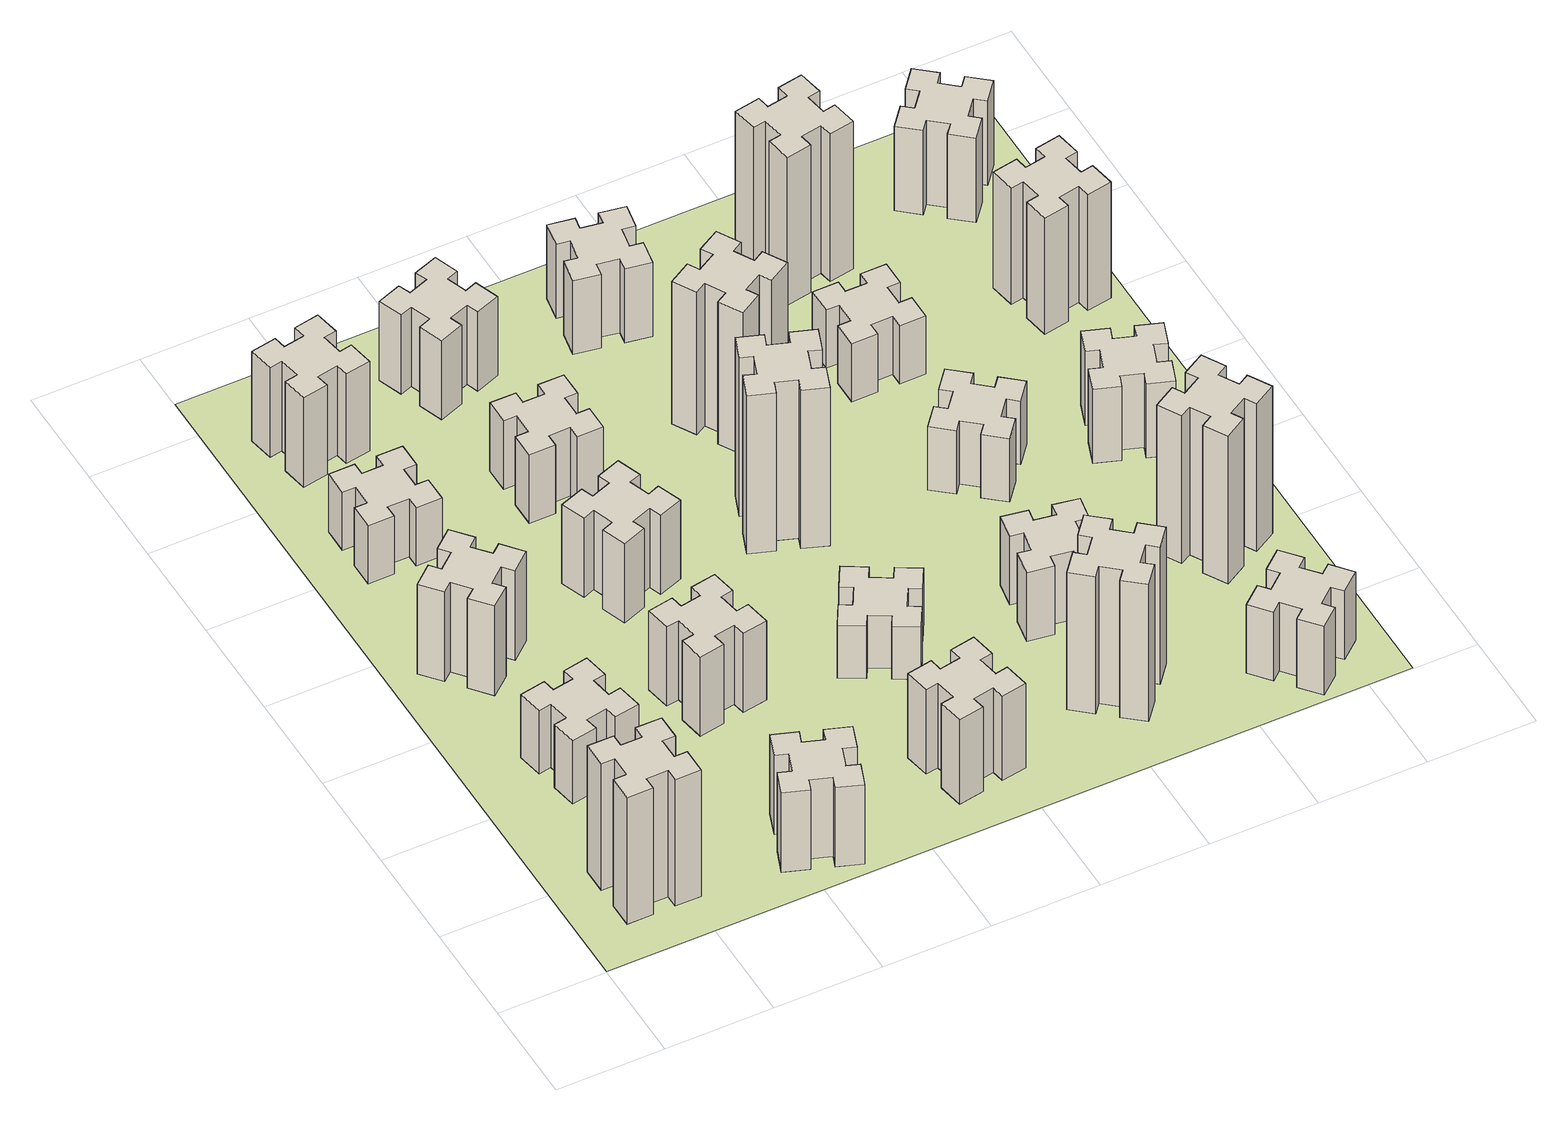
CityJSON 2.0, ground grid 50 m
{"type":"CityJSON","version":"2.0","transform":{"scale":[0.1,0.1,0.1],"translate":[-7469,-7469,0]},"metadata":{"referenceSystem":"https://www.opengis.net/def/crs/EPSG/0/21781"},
"CityObjects":{
"building1":{"type":"Building","attributes":{"class":"1000","function":"1000","usage":"1000","yearOfConstruction":2016,"roofType":"1000","measuredHeight":72,"storeysAboveGround":30,"storeysBelowGround":0},"geometry":[{"type":"Solid","lod":"1","boundaries":[[[[0,1,2,3,4,5,6,7,8,9,10,11,12,13,14,15,16,17,18,19]],[[17,16,20,21]],[[16,15,22,20]],[[15,14,23,22]],[[14,13,24,23]],[[13,12,25,24]],[[12,11,26,25]],[[11,10,27,26]],[[10,9,28,27]],[[9,8,29,28]],[[8,7,30,29]],[[7,6,31,30]],[[6,5,32,31]],[[5,4,33,32]],[[4,3,34,33]],[[3,2,35,34]],[[2,1,36,35]],[[1,0,37,36]],[[0,19,38,37]],[[19,18,39,38]],[[18,17,21,39]],[[24,25,26,27,28,29,30,31,32,33,34,35,36,37,38,39,21,20,22,23]]]]}]},
"building2":{"type":"Building","attributes":{"class":"1000","function":"1000","usage":"1000","yearOfConstruction":2016,"roofType":"1000","measuredHeight":36,"storeysAboveGround":30,"storeysBelowGround":0},"geometry":[{"type":"Solid","lod":"1","boundaries":[[[[40,41,42,43,44,45,46,47,48,49,50,51,52,53,54,55,56,57,58,59]],[[57,56,60,61]],[[56,55,62,60]],[[55,54,63,62]],[[54,53,64,63]],[[53,52,65,64]],[[52,51,66,65]],[[51,50,67,66]],[[50,49,68,67]],[[49,48,69,68]],[[48,47,70,69]],[[47,46,71,70]],[[46,45,72,71]],[[45,44,73,72]],[[44,43,74,73]],[[43,42,75,74]],[[42,41,76,75]],[[41,40,77,76]],[[40,59,78,77]],[[59,58,79,78]],[[58,57,61,79]],[[64,65,66,67,68,69,70,71,72,73,74,75,76,77,78,79,61,60,62,63]]]]}]},
"building3":{"type":"Building","attributes":{"class":"1000","function":"1000","usage":"1000","yearOfConstruction":2016,"roofType":"1000","measuredHeight":51,"storeysAboveGround":30,"storeysBelowGround":0},"geometry":[{"type":"Solid","lod":"1","boundaries":[[[[80,81,82,83,84,85,86,87,88,89,90,91,92,93,94,95,96,97,98,99]],[[97,96,100,101]],[[96,95,102,100]],[[95,94,103,102]],[[94,93,104,103]],[[93,92,105,104]],[[92,91,106,105]],[[91,90,107,106]],[[90,89,108,107]],[[89,88,109,108]],[[88,87,110,109]],[[87,86,111,110]],[[86,85,112,111]],[[85,84,113,112]],[[84,83,114,113]],[[83,82,115,114]],[[82,81,116,115]],[[81,80,117,116]],[[80,99,118,117]],[[99,98,119,118]],[[98,97,101,119]],[[104,105,106,107,108,109,110,111,112,113,114,115,116,117,118,119,101,100,102,103]]]]}]},
"building4":{"type":"Building","attributes":{"class":"1000","function":"1000","usage":"1000","yearOfConstruction":2016,"roofType":"1000","measuredHeight":33,"storeysAboveGround":30,"storeysBelowGround":0},"geometry":[{"type":"Solid","lod":"1","boundaries":[[[[120,121,122,123,124,125,126,127,128,129,130,131,132,133,134,135,136,137,138,139]],[[137,136,140,141]],[[136,135,142,140]],[[135,134,143,142]],[[134,133,144,143]],[[133,132,145,144]],[[132,131,146,145]],[[131,130,147,146]],[[130,129,148,147]],[[129,128,149,148]],[[128,127,150,149]],[[127,126,151,150]],[[126,125,152,151]],[[125,124,153,152]],[[124,123,154,153]],[[123,122,155,154]],[[122,121,156,155]],[[121,120,157,156]],[[120,139,158,157]],[[139,138,159,158]],[[138,137,141,159]],[[144,145,146,147,148,149,150,151,152,153,154,155,156,157,158,159,141,140,142,143]]]]}]},
"building5":{"type":"Building","attributes":{"class":"1000","function":"1000","usage":"1000","yearOfConstruction":2016,"roofType":"1000","measuredHeight":45,"storeysAboveGround":30,"storeysBelowGround":0},"geometry":[{"type":"Solid","lod":"1","boundaries":[[[[160,161,162,163,164,165,166,167,168,169,170,171,172,173,174,175,176,177,178,179]],[[177,176,180,181]],[[176,175,182,180]],[[175,174,183,182]],[[174,173,184,183]],[[173,172,185,184]],[[172,171,186,185]],[[171,170,187,186]],[[170,169,188,187]],[[169,168,189,188]],[[168,167,190,189]],[[167,166,191,190]],[[166,165,192,191]],[[165,164,193,192]],[[164,163,194,193]],[[163,162,195,194]],[[162,161,196,195]],[[161,160,197,196]],[[160,179,198,197]],[[179,178,199,198]],[[178,177,181,199]],[[184,185,186,187,188,189,190,191,192,193,194,195,196,197,198,199,181,180,182,183]]]]}]},
"building6":{"type":"Building","attributes":{"class":"1000","function":"1000","usage":"1000","yearOfConstruction":2016,"roofType":"1000","measuredHeight":51,"storeysAboveGround":30,"storeysBelowGround":0},"geometry":[{"type":"Solid","lod":"1","boundaries":[[[[200,201,202,203,204,205,206,207,208,209,210,211,212,213,214,215,216,217,218,219]],[[217,216,220,221]],[[216,215,222,220]],[[215,214,223,222]],[[214,213,224,223]],[[213,212,225,224]],[[212,211,226,225]],[[211,210,227,226]],[[210,209,228,227]],[[209,208,229,228]],[[208,207,230,229]],[[207,206,231,230]],[[206,205,232,231]],[[205,204,233,232]],[[204,203,234,233]],[[203,202,235,234]],[[202,201,236,235]],[[201,200,237,236]],[[200,219,238,237]],[[219,218,239,238]],[[218,217,221,239]],[[224,225,226,227,228,229,230,231,232,233,234,235,236,237,238,239,221,220,222,223]]]]}]},
"building7":{"type":"Building","attributes":{"class":"1000","function":"1000","usage":"1000","yearOfConstruction":2016,"roofType":"1000","measuredHeight":45,"storeysAboveGround":30,"storeysBelowGround":0},"geometry":[{"type":"Solid","lod":"1","boundaries":[[[[240,241,242,243,244,245,246,247,248,249,250,251,252,253,254,255,256,257,258,259]],[[257,256,260,261]],[[256,255,262,260]],[[255,254,263,262]],[[254,253,264,263]],[[253,252,265,264]],[[252,251,266,265]],[[251,250,267,266]],[[250,249,268,267]],[[249,248,269,268]],[[248,247,270,269]],[[247,246,271,270]],[[246,245,272,271]],[[245,244,273,272]],[[244,243,274,273]],[[243,242,275,274]],[[242,241,276,275]],[[241,240,277,276]],[[240,259,278,277]],[[259,258,279,278]],[[258,257,261,279]],[[264,265,266,267,268,269,270,271,272,273,274,275,276,277,278,279,261,260,262,263]]]]}]},
"building8":{"type":"Building","attributes":{"class":"1000","function":"1000","usage":"1000","yearOfConstruction":2016,"roofType":"1000","measuredHeight":45,"storeysAboveGround":30,"storeysBelowGround":0},"geometry":[{"type":"Solid","lod":"1","boundaries":[[[[280,281,282,283,284,285,286,287,288,289,290,291,292,293,294,295,296,297,298,299]],[[297,296,300,301]],[[296,295,302,300]],[[295,294,303,302]],[[294,293,304,303]],[[293,292,305,304]],[[292,291,306,305]],[[291,290,307,306]],[[290,289,308,307]],[[289,288,309,308]],[[288,287,310,309]],[[287,286,311,310]],[[286,285,312,311]],[[285,284,313,312]],[[284,283,314,313]],[[283,282,315,314]],[[282,281,316,315]],[[281,280,317,316]],[[280,299,318,317]],[[299,298,319,318]],[[298,297,301,319]],[[304,305,306,307,308,309,310,311,312,313,314,315,316,317,318,319,301,300,302,303]]]]}]},
"building9":{"type":"Building","attributes":{"class":"1000","function":"1000","usage":"1000","yearOfConstruction":2016,"roofType":"1000","measuredHeight":39,"storeysAboveGround":30,"storeysBelowGround":0},"geometry":[{"type":"Solid","lod":"1","boundaries":[[[[320,321,322,323,324,325,326,327,328,329,330,331,332,333,334,335,336,337,338,339]],[[337,336,340,341]],[[336,335,342,340]],[[335,334,343,342]],[[334,333,344,343]],[[333,332,345,344]],[[332,331,346,345]],[[331,330,347,346]],[[330,329,348,347]],[[329,328,349,348]],[[328,327,350,349]],[[327,326,351,350]],[[326,325,352,351]],[[325,324,353,352]],[[324,323,354,353]],[[323,322,355,354]],[[322,321,356,355]],[[321,320,357,356]],[[320,339,358,357]],[[339,338,359,358]],[[338,337,341,359]],[[344,345,346,347,348,349,350,351,352,353,354,355,356,357,358,359,341,340,342,343]]]]}]},
"building10":{"type":"Building","attributes":{"class":"1000","function":"1000","usage":"1000","yearOfConstruction":2016,"roofType":"1000","measuredHeight":48,"storeysAboveGround":30,"storeysBelowGround":0},"geometry":[{"type":"Solid","lod":"1","boundaries":[[[[360,361,362,363,364,365,366,367,368,369,370,371,372,373,374,375,376,377,378,379]],[[377,376,380,381]],[[376,375,382,380]],[[375,374,383,382]],[[374,373,384,383]],[[373,372,385,384]],[[372,371,386,385]],[[371,370,387,386]],[[370,369,388,387]],[[369,368,389,388]],[[368,367,390,389]],[[367,366,391,390]],[[366,365,392,391]],[[365,364,393,392]],[[364,363,394,393]],[[363,362,395,394]],[[362,361,396,395]],[[361,360,397,396]],[[360,379,398,397]],[[379,378,399,398]],[[378,377,381,399]],[[384,385,386,387,388,389,390,391,392,393,394,395,396,397,398,399,381,380,382,383]]]]}]},
"building11":{"type":"Building","attributes":{"class":"1000","function":"1000","usage":"1000","yearOfConstruction":2016,"roofType":"1000","measuredHeight":45,"storeysAboveGround":30,"storeysBelowGround":0},"geometry":[{"type":"Solid","lod":"1","boundaries":[[[[400,401,402,403,404,405,406,407,408,409,410,411,412,413,414,415,416,417,418,419]],[[417,416,420,421]],[[416,415,422,420]],[[415,414,423,422]],[[414,413,424,423]],[[413,412,425,424]],[[412,411,426,425]],[[411,410,427,426]],[[410,409,428,427]],[[409,408,429,428]],[[408,407,430,429]],[[407,406,431,430]],[[406,405,432,431]],[[405,404,433,432]],[[404,403,434,433]],[[403,402,435,434]],[[402,401,436,435]],[[401,400,437,436]],[[400,419,438,437]],[[419,418,439,438]],[[418,417,421,439]],[[424,425,426,427,428,429,430,431,432,433,434,435,436,437,438,439,421,420,422,423]]]]}]},
"building12":{"type":"Building","attributes":{"class":"1000","function":"1000","usage":"1000","yearOfConstruction":2016,"roofType":"1000","measuredHeight":30,"storeysAboveGround":30,"storeysBelowGround":0},"geometry":[{"type":"Solid","lod":"1","boundaries":[[[[440,441,442,443,444,445,446,447,448,449,450,451,452,453,454,455,456,457,458,459]],[[457,456,460,461]],[[456,455,462,460]],[[455,454,463,462]],[[454,453,464,463]],[[453,452,465,464]],[[452,451,466,465]],[[451,450,467,466]],[[450,449,468,467]],[[449,448,469,468]],[[448,447,470,469]],[[447,446,471,470]],[[446,445,472,471]],[[445,444,473,472]],[[444,443,474,473]],[[443,442,475,474]],[[442,441,476,475]],[[441,440,477,476]],[[440,459,478,477]],[[459,458,479,478]],[[458,457,461,479]],[[464,465,466,467,468,469,470,471,472,473,474,475,476,477,478,479,461,460,462,463]]]]}]},
"building13":{"type":"Building","attributes":{"class":"1000","function":"1000","usage":"1000","yearOfConstruction":2016,"roofType":"1000","measuredHeight":90,"storeysAboveGround":30,"storeysBelowGround":0},"geometry":[{"type":"Solid","lod":"1","boundaries":[[[[480,481,482,483,484,485,486,487,488,489,490,491,492,493,494,495,496,497,498,499]],[[497,496,500,501]],[[496,495,502,500]],[[495,494,503,502]],[[494,493,504,503]],[[493,492,505,504]],[[492,491,506,505]],[[491,490,507,506]],[[490,489,508,507]],[[489,488,509,508]],[[488,487,510,509]],[[487,486,511,510]],[[486,485,512,511]],[[485,484,513,512]],[[484,483,514,513]],[[483,482,515,514]],[[482,481,516,515]],[[481,480,517,516]],[[480,499,518,517]],[[499,498,519,518]],[[498,497,501,519]],[[504,505,506,507,508,509,510,511,512,513,514,515,516,517,518,519,501,500,502,503]]]]}]},
"building14":{"type":"Building","attributes":{"class":"1000","function":"1000","usage":"1000","yearOfConstruction":2016,"roofType":"1000","measuredHeight":81,"storeysAboveGround":30,"storeysBelowGround":0},"geometry":[{"type":"Solid","lod":"1","boundaries":[[[[520,521,522,523,524,525,526,527,528,529,530,531,532,533,534,535,536,537,538,539]],[[537,536,540,541]],[[536,535,542,540]],[[535,534,543,542]],[[534,533,544,543]],[[533,532,545,544]],[[532,531,546,545]],[[531,530,547,546]],[[530,529,548,547]],[[529,528,549,548]],[[528,527,550,549]],[[527,526,551,550]],[[526,525,552,551]],[[525,524,553,552]],[[524,523,554,553]],[[523,522,555,554]],[[522,521,556,555]],[[521,520,557,556]],[[520,539,558,557]],[[539,538,559,558]],[[538,537,541,559]],[[544,545,546,547,548,549,550,551,552,553,554,555,556,557,558,559,541,540,542,543]]]]}]},
"building15":{"type":"Building","attributes":{"class":"1000","function":"1000","usage":"1000","yearOfConstruction":2016,"roofType":"1000","measuredHeight":78,"storeysAboveGround":30,"storeysBelowGround":0},"geometry":[{"type":"Solid","lod":"1","boundaries":[[[[560,561,562,563,564,565,566,567,568,569,570,571,572,573,574,575,576,577,578,579]],[[577,576,580,581]],[[576,575,582,580]],[[575,574,583,582]],[[574,573,584,583]],[[573,572,585,584]],[[572,571,586,585]],[[571,570,587,586]],[[570,569,588,587]],[[569,568,589,588]],[[568,567,590,589]],[[567,566,591,590]],[[566,565,592,591]],[[565,564,593,592]],[[564,563,594,593]],[[563,562,595,594]],[[562,561,596,595]],[[561,560,597,596]],[[560,579,598,597]],[[579,578,599,598]],[[578,577,581,599]],[[584,585,586,587,588,589,590,591,592,593,594,595,596,597,598,599,581,580,582,583]]]]}]},
"building16":{"type":"Building","attributes":{"class":"1000","function":"1000","usage":"1000","yearOfConstruction":2016,"roofType":"1000","measuredHeight":42,"storeysAboveGround":30,"storeysBelowGround":0},"geometry":[{"type":"Solid","lod":"1","boundaries":[[[[600,601,602,603,604,605,606,607,608,609,610,611,612,613,614,615,616,617,618,619]],[[617,616,620,621]],[[616,615,622,620]],[[615,614,623,622]],[[614,613,624,623]],[[613,612,625,624]],[[612,611,626,625]],[[611,610,627,626]],[[610,609,628,627]],[[609,608,629,628]],[[608,607,630,629]],[[607,606,631,630]],[[606,605,632,631]],[[605,604,633,632]],[[604,603,634,633]],[[603,602,635,634]],[[602,601,636,635]],[[601,600,637,636]],[[600,619,638,637]],[[619,618,639,638]],[[618,617,621,639]],[[624,625,626,627,628,629,630,631,632,633,634,635,636,637,638,639,621,620,622,623]]]]}]},
"building17":{"type":"Building","attributes":{"class":"1000","function":"1000","usage":"1000","yearOfConstruction":2016,"roofType":"1000","measuredHeight":39,"storeysAboveGround":30,"storeysBelowGround":0},"geometry":[{"type":"Solid","lod":"1","boundaries":[[[[640,641,642,643,644,645,646,647,648,649,650,651,652,653,654,655,656,657,658,659]],[[657,656,660,661]],[[656,655,662,660]],[[655,654,663,662]],[[654,653,664,663]],[[653,652,665,664]],[[652,651,666,665]],[[651,650,667,666]],[[650,649,668,667]],[[649,648,669,668]],[[648,647,670,669]],[[647,646,671,670]],[[646,645,672,671]],[[645,644,673,672]],[[644,643,674,673]],[[643,642,675,674]],[[642,641,676,675]],[[641,640,677,676]],[[640,659,678,677]],[[659,658,679,678]],[[658,657,661,679]],[[664,665,666,667,668,669,670,671,672,673,674,675,676,677,678,679,661,660,662,663]]]]}]},
"building18":{"type":"Building","attributes":{"class":"1000","function":"1000","usage":"1000","yearOfConstruction":2016,"roofType":"1000","measuredHeight":36,"storeysAboveGround":30,"storeysBelowGround":0},"geometry":[{"type":"Solid","lod":"1","boundaries":[[[[680,681,682,683,684,685,686,687,688,689,690,691,692,693,694,695,696,697,698,699]],[[697,696,700,701]],[[696,695,702,700]],[[695,694,703,702]],[[694,693,704,703]],[[693,692,705,704]],[[692,691,706,705]],[[691,690,707,706]],[[690,689,708,707]],[[689,688,709,708]],[[688,687,710,709]],[[687,686,711,710]],[[686,685,712,711]],[[685,684,713,712]],[[684,683,714,713]],[[683,682,715,714]],[[682,681,716,715]],[[681,680,717,716]],[[680,699,718,717]],[[699,698,719,718]],[[698,697,701,719]],[[704,705,706,707,708,709,710,711,712,713,714,715,716,717,718,719,701,700,702,703]]]]}]},
"building19":{"type":"Building","attributes":{"class":"1000","function":"1000","usage":"1000","yearOfConstruction":2016,"roofType":"1000","measuredHeight":33,"storeysAboveGround":30,"storeysBelowGround":0},"geometry":[{"type":"Solid","lod":"1","boundaries":[[[[720,721,722,723,724,725,726,727,728,729,730,731,732,733,734,735,736,737,738,739]],[[737,736,740,741]],[[736,735,742,740]],[[735,734,743,742]],[[734,733,744,743]],[[733,732,745,744]],[[732,731,746,745]],[[731,730,747,746]],[[730,729,748,747]],[[729,728,749,748]],[[728,727,750,749]],[[727,726,751,750]],[[726,725,752,751]],[[725,724,753,752]],[[724,723,754,753]],[[723,722,755,754]],[[722,721,756,755]],[[721,720,757,756]],[[720,739,758,757]],[[739,738,759,758]],[[738,737,741,759]],[[744,745,746,747,748,749,750,751,752,753,754,755,756,757,758,759,741,740,742,743]]]]}]},
"building20":{"type":"Building","attributes":{"class":"1000","function":"1000","usage":"1000","yearOfConstruction":2016,"roofType":"1000","measuredHeight":39,"storeysAboveGround":30,"storeysBelowGround":0},"geometry":[{"type":"Solid","lod":"1","boundaries":[[[[760,761,762,763,764,765,766,767,768,769,770,771,772,773,774,775,776,777,778,779]],[[777,776,780,781]],[[776,775,782,780]],[[775,774,783,782]],[[774,773,784,783]],[[773,772,785,784]],[[772,771,786,785]],[[771,770,787,786]],[[770,769,788,787]],[[769,768,789,788]],[[768,767,790,789]],[[767,766,791,790]],[[766,765,792,791]],[[765,764,793,792]],[[764,763,794,793]],[[763,762,795,794]],[[762,761,796,795]],[[761,760,797,796]],[[760,779,798,797]],[[779,778,799,798]],[[778,777,781,799]],[[784,785,786,787,788,789,790,791,792,793,794,795,796,797,798,799,781,780,782,783]]]]}]},
"building21":{"type":"Building","attributes":{"class":"1000","function":"1000","usage":"1000","yearOfConstruction":2016,"roofType":"1000","measuredHeight":84,"storeysAboveGround":30,"storeysBelowGround":0},"geometry":[{"type":"Solid","lod":"1","boundaries":[[[[800,801,802,803,804,805,806,807,808,809,810,811,812,813,814,815,816,817,818,819]],[[817,816,820,821]],[[816,815,822,820]],[[815,814,823,822]],[[814,813,824,823]],[[813,812,825,824]],[[812,811,826,825]],[[811,810,827,826]],[[810,809,828,827]],[[809,808,829,828]],[[808,807,830,829]],[[807,806,831,830]],[[806,805,832,831]],[[805,804,833,832]],[[804,803,834,833]],[[803,802,835,834]],[[802,801,836,835]],[[801,800,837,836]],[[800,819,838,837]],[[819,818,839,838]],[[818,817,821,839]],[[824,825,826,827,828,829,830,831,832,833,834,835,836,837,838,839,821,820,822,823]]]]}]},
"building22":{"type":"Building","attributes":{"class":"1000","function":"1000","usage":"1000","yearOfConstruction":2016,"roofType":"1000","measuredHeight":84,"storeysAboveGround":30,"storeysBelowGround":0},"geometry":[{"type":"Solid","lod":"1","boundaries":[[[[840,841,842,843,844,845,846,847,848,849,850,851,852,853,854,855,856,857,858,859]],[[857,856,860,861]],[[856,855,862,860]],[[855,854,863,862]],[[854,853,864,863]],[[853,852,865,864]],[[852,851,866,865]],[[851,850,867,866]],[[850,849,868,867]],[[849,848,869,868]],[[848,847,870,869]],[[847,846,871,870]],[[846,845,872,871]],[[845,844,873,872]],[[844,843,874,873]],[[843,842,875,874]],[[842,841,876,875]],[[841,840,877,876]],[[840,859,878,877]],[[859,858,879,878]],[[858,857,861,879]],[[864,865,866,867,868,869,870,871,872,873,874,875,876,877,878,879,861,860,862,863]]]]}]},
"building23":{"type":"Building","attributes":{"class":"1000","function":"1000","usage":"1000","yearOfConstruction":2016,"roofType":"1000","measuredHeight":42,"storeysAboveGround":30,"storeysBelowGround":0},"geometry":[{"type":"Solid","lod":"1","boundaries":[[[[880,881,882,883,884,885,886,887,888,889,890,891,892,893,894,895,896,897,898,899]],[[897,896,900,901]],[[896,895,902,900]],[[895,894,903,902]],[[894,893,904,903]],[[893,892,905,904]],[[892,891,906,905]],[[891,890,907,906]],[[890,889,908,907]],[[889,888,909,908]],[[888,887,910,909]],[[887,886,911,910]],[[886,885,912,911]],[[885,884,913,912]],[[884,883,914,913]],[[883,882,915,914]],[[882,881,916,915]],[[881,880,917,916]],[[880,899,918,917]],[[899,898,919,918]],[[898,897,901,919]],[[904,905,906,907,908,909,910,911,912,913,914,915,916,917,918,919,901,900,902,903]]]]}]},
"building24":{"type":"Building","attributes":{"class":"1000","function":"1000","usage":"1000","yearOfConstruction":2016,"roofType":"1000","measuredHeight":66,"storeysAboveGround":30,"storeysBelowGround":0},"geometry":[{"type":"Solid","lod":"1","boundaries":[[[[920,921,922,923,924,925,926,927,928,929,930,931,932,933,934,935,936,937,938,939]],[[937,936,940,941]],[[936,935,942,940]],[[935,934,943,942]],[[934,933,944,943]],[[933,932,945,944]],[[932,931,946,945]],[[931,930,947,946]],[[930,929,948,947]],[[929,928,949,948]],[[928,927,950,949]],[[927,926,951,950]],[[926,925,952,951]],[[925,924,953,952]],[[924,923,954,953]],[[923,922,955,954]],[[922,921,956,955]],[[921,920,957,956]],[[920,939,958,957]],[[939,938,959,958]],[[938,937,941,959]],[[944,945,946,947,948,949,950,951,952,953,954,955,956,957,958,959,941,940,942,943]]]]}]},
"building25":{"type":"Building","attributes":{"class":"1000","function":"1000","usage":"1000","yearOfConstruction":2016,"roofType":"1000","measuredHeight":48,"storeysAboveGround":30,"storeysBelowGround":0},"geometry":[{"type":"Solid","lod":"1","boundaries":[[[[960,961,962,963,964,965,966,967,968,969,970,971,972,973,974,975,976,977,978,979]],[[977,976,980,981]],[[976,975,982,980]],[[975,974,983,982]],[[974,973,984,983]],[[973,972,985,984]],[[972,971,986,985]],[[971,970,987,986]],[[970,969,988,987]],[[969,968,989,988]],[[968,967,990,989]],[[967,966,991,990]],[[966,965,992,991]],[[965,964,993,992]],[[964,963,994,993]],[[963,962,995,994]],[[962,961,996,995]],[[961,960,997,996]],[[960,979,998,997]],[[979,978,999,998]],[[978,977,981,999]],[[984,985,986,987,988,989,990,991,992,993,994,995,996,997,998,999,981,980,982,983]]]]}]},
"landuse1":{"type":"LandUse","attributes":{"name":"plot1","function":"1010"},"geometry":[{"type":"MultiSurface","lod":"1","boundaries":[[[1000,1001,1002,1003]]]}]}
},
"vertices":[
[325,265,0],[425,265,0],[425,205,0],[545,205,0],[545,325,0],[485,325,0],[485,425,0],[545,425,0],[545,545,0],[425,545,0],[425,485,0],[325,485,0],[325,545,0],[205,545,0],[205,425,0],[265,425,0],[265,325,0],[205,325,0],[205,205,0],[325,205,0],[265,325,720],[205,325,720],[265,425,720],[205,425,720],[205,545,720],[325,545,720],[325,485,720],[425,485,720],[425,545,720],[545,545,720],[545,425,720],[485,425,720],[485,325,720],[545,325,720],[545,205,720],[425,205,720],[425,265,720],[325,265,720],[325,205,720],[205,205,720],
[445,998,0],[544,1016,0],[554,957,0],[672,977,0],[651,1096,0],[592,1085,0],[575,1184,0],[634,1194,0],[613,1312,0],[495,1291,0],[505,1232,0],[407,1215,0],[397,1274,0],[278,1253,0],[299,1135,0],[358,1145,0],[376,1047,0],[317,1037,0],[337,918,0],[456,939,0],[376,1047,360],[317,1037,360],[358,1145,360],[299,1135,360],[278,1253,360],[397,1274,360],[407,1215,360],[505,1232,360],[495,1291,360],[613,1312,360],[634,1194,360],[575,1184,360],[592,1085,360],[651,1096,360],[672,977,360],[554,957,360],[544,1016,360],[445,998,360],[456,939,360],[337,918,360],
[492,1888,0],[427,1964,0],[473,2003,0],[396,2095,0],[304,2018,0],[343,1972,0],[266,1907,0],[228,1953,0],[136,1876,0],[213,1784,0],[259,1823,0],[323,1746,0],[277,1708,0],[354,1616,0],[446,1693,0],[408,1739,0],[484,1803,0],[523,1757,0],[615,1834,0],[538,1926,0],[484,1803,510],[523,1757,510],[408,1739,510],[446,1693,510],[354,1616,510],[277,1708,510],[323,1746,510],[259,1823,510],[213,1784,510],[136,1876,510],[228,1953,510],[266,1907,510],[343,1972,510],[304,2018,510],[396,2095,510],[473,2003,510],[427,1964,510],[492,1888,510],[538,1926,510],[615,1834,510],
[485,2545,0],[485,2645,0],[545,2645,0],[545,2765,0],[425,2765,0],[425,2705,0],[325,2705,0],[325,2765,0],[205,2765,0],[205,2645,0],[265,2645,0],[265,2545,0],[205,2545,0],[205,2425,0],[325,2425,0],[325,2485,0],[425,2485,0],[425,2425,0],[545,2425,0],[545,2545,0],[425,2485,330],[425,2425,330],[325,2485,330],[325,2425,330],[205,2425,330],[205,2545,330],[265,2545,330],[265,2645,330],[205,2645,330],[205,2765,330],[325,2765,330],[325,2705,330],[425,2705,330],[425,2765,330],[545,2765,330],[545,2645,330],[485,2645,330],[485,2545,330],[545,2545,330],[545,2425,330],
[1200,362,0],[1106,396,0],[1127,452,0],[1014,493,0],[973,380,0],[1029,360,0],[995,266,0],[939,287,0],[897,174,0],[1010,133,0],[1031,189,0],[1125,155,0],[1104,99,0],[1217,57,0],[1258,170,0],[1202,191,0],[1236,285,0],[1292,264,0],[1333,377,0],[1220,418,0],[1236,285,450],[1292,264,450],[1202,191,450],[1258,170,450],[1217,57,450],[1104,99,450],[1125,155,450],[1031,189,450],[1010,133,450],[897,174,450],[939,287,450],[995,266,450],[1029,360,450],[973,380,450],[1014,493,450],[1127,452,450],[1106,396,450],[1200,362,450],[1220,418,450],[1333,377,450],
[258,3265,0],[276,3167,0],[217,3157,0],[237,3038,0],[356,3059,0],[345,3118,0],[444,3136,0],[454,3077,0],[572,3097,0],[551,3216,0],[492,3205,0],[475,3304,0],[534,3314,0],[513,3432,0],[395,3411,0],[405,3352,0],[307,3335,0],[297,3394,0],[178,3373,0],[199,3255,0],[307,3335,510],[297,3394,510],[405,3352,510],[395,3411,510],[513,3432,510],[534,3314,510],[475,3304,510],[492,3205,510],[551,3216,510],[572,3097,510],[454,3077,510],[444,3136,510],[345,3118,510],[356,3059,510],[237,3038,510],[217,3157,510],[276,3167,510],[258,3265,510],[199,3255,510],[178,3373,510],
[1232,1185,0],[1215,1284,0],[1274,1294,0],[1253,1412,0],[1135,1391,0],[1145,1332,0],[1047,1315,0],[1037,1374,0],[918,1353,0],[939,1235,0],[998,1245,0],[1016,1147,0],[957,1137,0],[977,1018,0],[1096,1039,0],[1085,1098,0],[1184,1116,0],[1194,1057,0],[1312,1077,0],[1291,1196,0],[1184,1116,450],[1194,1057,450],[1085,1098,450],[1096,1039,450],[977,1018,450],[957,1137,450],[1016,1147,450],[998,1245,450],[939,1235,450],[918,1353,450],[1037,1374,450],[1047,1315,450],[1145,1332,450],[1135,1391,450],[1253,1412,450],[1274,1294,450],[1215,1284,450],[1232,1185,450],[1291,1196,450],[1312,1077,450],
[995,1965,0],[1029,1871,0],[973,1850,0],[1014,1737,0],[1127,1779,0],[1106,1835,0],[1200,1869,0],[1220,1813,0],[1333,1854,0],[1292,1967,0],[1236,1946,0],[1202,2040,0],[1258,2060,0],[1217,2173,0],[1104,2132,0],[1125,2076,0],[1031,2042,0],[1010,2098,0],[897,2057,0],[939,1944,0],[1031,2042,450],[1010,2098,450],[1125,2076,450],[1104,2132,450],[1217,2173,450],[1258,2060,450],[1202,2040,450],[1236,1946,450],[1292,1967,450],[1333,1854,450],[1220,1813,450],[1200,1869,450],[1106,1835,450],[1127,1779,450],[1014,1737,450],[973,1850,450],[1029,1871,450],[995,1965,450],[939,1944,450],[897,2057,450],
[1005,2645,0],[1005,2545,0],[945,2545,0],[945,2425,0],[1065,2425,0],[1065,2485,0],[1165,2485,0],[1165,2425,0],[1285,2425,0],[1285,2545,0],[1225,2545,0],[1225,2645,0],[1285,2645,0],[1285,2765,0],[1165,2765,0],[1165,2705,0],[1065,2705,0],[1065,2765,0],[945,2765,0],[945,2645,0],[1065,2705,390],[1065,2765,390],[1165,2705,390],[1165,2765,390],[1285,2765,390],[1285,2645,390],[1225,2645,390],[1225,2545,390],[1285,2545,390],[1285,2425,390],[1165,2425,390],[1165,2485,390],[1065,2485,390],[1065,2425,390],[945,2425,390],[945,2545,390],[1005,2545,390],[1005,2645,390],[945,2645,390],[945,2765,390],
[1738,405,0],[1756,307,0],[1697,297,0],[1717,178,0],[1836,199,0],[1825,258,0],[1924,276,0],[1934,217,0],[2052,237,0],[2031,356,0],[1972,345,0],[1955,444,0],[2014,454,0],[1993,572,0],[1875,551,0],[1885,492,0],[1787,475,0],[1777,534,0],[1658,513,0],[1679,395,0],[1787,475,480],[1777,534,480],[1885,492,480],[1875,551,480],[1993,572,480],[2014,454,480],[1955,444,480],[1972,345,480],[2031,356,480],[2052,237,480],[1934,217,480],[1924,276,480],[1825,258,480],[1836,199,480],[1717,178,480],[1697,297,480],[1756,307,480],[1738,405,480],[1679,395,480],[1658,513,480],
[1136,3326,0],[1102,3420,0],[1158,3440,0],[1117,3553,0],[1004,3512,0],[1025,3456,0],[931,3422,0],[910,3478,0],[797,3437,0],[839,3324,0],[895,3345,0],[929,3251,0],[873,3230,0],[914,3117,0],[1027,3159,0],[1006,3215,0],[1100,3249,0],[1120,3193,0],[1233,3234,0],[1192,3347,0],[1100,3249,450],[1120,3193,450],[1006,3215,450],[1027,3159,450],[914,3117,450],[873,3230,450],[929,3251,450],[895,3345,450],[839,3324,450],[797,3437,450],[910,3478,450],[931,3422,450],[1025,3456,450],[1004,3512,450],[1117,3553,450],[1158,3440,450],[1102,3420,450],[1136,3326,450],[1192,3347,450],[1233,3234,450],
[1757,1045,0],[1844,995,0],[1814,943,0],[1918,883,0],[1978,987,0],[1926,1017,0],[1976,1104,0],[2028,1074,0],[2088,1178,0],[1984,1238,0],[1954,1186,0],[1867,1236,0],[1897,1288,0],[1793,1348,0],[1733,1244,0],[1785,1214,0],[1735,1127,0],[1683,1157,0],[1623,1053,0],[1727,993,0],[1735,1127,300],[1683,1157,300],[1785,1214,300],[1733,1244,300],[1793,1348,300],[1897,1288,300],[1867,1236,300],[1954,1186,300],[1984,1238,300],[2088,1178,300],[2028,1074,300],[1976,1104,300],[1926,1017,300],[1978,987,300],[1918,883,300],[1814,943,300],[1844,995,300],[1757,1045,300],[1727,993,300],[1623,1053,300],
[1940,2042,0],[1846,2076,0],[1867,2132,0],[1754,2173,0],[1713,2060,0],[1769,2040,0],[1735,1946,0],[1679,1967,0],[1637,1854,0],[1750,1813,0],[1771,1869,0],[1865,1835,0],[1844,1779,0],[1957,1737,0],[1998,1850,0],[1942,1871,0],[1976,1965,0],[2032,1944,0],[2073,2057,0],[1960,2098,0],[1976,1965,900],[2032,1944,900],[1942,1871,900],[1998,1850,900],[1957,1737,900],[1844,1779,900],[1865,1835,900],[1771,1869,900],[1750,1813,900],[1637,1854,900],[1679,1967,900],[1735,1946,900],[1769,2040,900],[1713,2060,900],[1754,2173,900],[1867,2132,900],[1846,2076,900],[1940,2042,900],[1960,2098,900],[2073,2057,900],
[1967,2475,0],[2054,2525,0],[2084,2473,0],[2188,2533,0],[2128,2637,0],[2076,2607,0],[2026,2694,0],[2078,2724,0],[2018,2828,0],[1914,2768,0],[1944,2716,0],[1857,2666,0],[1827,2718,0],[1723,2658,0],[1783,2554,0],[1835,2584,0],[1885,2497,0],[1833,2467,0],[1893,2363,0],[1997,2423,0],[1885,2497,810],[1833,2467,810],[1835,2584,810],[1783,2554,810],[1723,2658,810],[1827,2718,810],[1857,2666,810],[1944,2716,810],[1914,2768,810],[2018,2828,810],[2078,2724,810],[2026,2694,810],[2076,2607,810],[2128,2637,810],[2188,2533,810],[2084,2473,810],[2054,2525,810],[1967,2475,810],[1997,2423,810],[1893,2363,810],
[2704,527,0],[2628,592,0],[2666,638,0],[2574,715,0],[2497,623,0],[2543,584,0],[2479,508,0],[2433,546,0],[2356,454,0],[2448,377,0],[2486,423,0],[2563,359,0],[2524,313,0],[2616,236,0],[2693,328,0],[2647,366,0],[2712,443,0],[2758,404,0],[2835,496,0],[2743,573,0],[2712,443,780],[2758,404,780],[2647,366,780],[2693,328,780],[2616,236,780],[2524,313,780],[2563,359,780],[2486,423,780],[2448,377,780],[2356,454,780],[2433,546,780],[2479,508,780],[2543,584,780],[2497,623,780],[2574,715,780],[2666,638,780],[2628,592,780],[2704,527,780],[2743,573,780],[2835,496,780],
[1687,3236,0],[1785,3218,0],[1775,3159,0],[1893,3138,0],[1914,3257,0],[1855,3267,0],[1872,3365,0],[1931,3355,0],[1952,3473,0],[1834,3494,0],[1824,3435,0],[1725,3452,0],[1736,3511,0],[1617,3532,0],[1597,3414,0],[1656,3404,0],[1638,3305,0],[1579,3316,0],[1558,3197,0],[1677,3177,0],[1638,3305,420],[1579,3316,420],[1656,3404,420],[1597,3414,420],[1617,3532,420],[1736,3511,420],[1725,3452,420],[1824,3435,420],[1834,3494,420],[1952,3473,420],[1931,3355,420],[1872,3365,420],[1855,3267,420],[1914,3257,420],[1893,3138,420],[1775,3159,420],[1785,3218,420],[1687,3236,420],[1677,3177,420],[1558,3197,420],
[2496,1084,0],[2478,985,0],[2419,996,0],[2398,877,0],[2517,857,0],[2527,916,0],[2625,898,0],[2615,839,0],[2733,818,0],[2754,937,0],[2695,947,0],[2712,1045,0],[2771,1035,0],[2792,1153,0],[2674,1174,0],[2664,1115,0],[2565,1132,0],[2576,1191,0],[2457,1212,0],[2437,1094,0],[2565,1132,390],[2576,1191,390],[2664,1115,390],[2674,1174,390],[2792,1153,390],[2771,1035,390],[2712,1045,390],[2695,947,390],[2754,937,390],[2733,818,390],[2615,839,390],[2625,898,390],[2527,916,390],[2517,857,390],[2398,877,390],[2419,996,390],[2478,985,390],[2496,1084,390],[2437,1094,390],[2457,1212,390],
[2747,1746,0],[2812,1823,0],[2858,1784,0],[2935,1876,0],[2843,1953,0],[2804,1907,0],[2728,1972,0],[2766,2018,0],[2674,2095,0],[2597,2003,0],[2643,1964,0],[2579,1888,0],[2533,1926,0],[2456,1834,0],[2548,1757,0],[2586,1803,0],[2663,1739,0],[2624,1693,0],[2716,1616,0],[2793,1708,0],[2663,1739,360],[2624,1693,360],[2586,1803,360],[2548,1757,360],[2456,1834,360],[2533,1926,360],[2579,1888,360],[2643,1964,360],[2597,2003,360],[2674,2095,360],[2766,2018,360],[2728,1972,360],[2804,1907,360],[2843,1953,360],[2935,1876,360],[2858,1784,360],[2812,1823,360],[2747,1746,360],[2793,1708,360],[2716,1616,360],
[2545,2485,0],[2645,2485,0],[2645,2425,0],[2765,2425,0],[2765,2545,0],[2705,2545,0],[2705,2645,0],[2765,2645,0],[2765,2765,0],[2645,2765,0],[2645,2705,0],[2545,2705,0],[2545,2765,0],[2425,2765,0],[2425,2645,0],[2485,2645,0],[2485,2545,0],[2425,2545,0],[2425,2425,0],[2545,2425,0],[2485,2545,330],[2425,2545,330],[2485,2645,330],[2425,2645,330],[2425,2765,330],[2545,2765,330],[2545,2705,330],[2645,2705,330],[2645,2765,330],[2765,2765,330],[2765,2645,330],[2705,2645,330],[2705,2545,330],[2765,2545,330],[2765,2425,330],[2645,2425,330],[2645,2485,330],[2545,2485,330],[2545,2425,330],[2425,2425,330],
[3368,159,0],[3444,223,0],[3483,177,0],[3575,254,0],[3498,346,0],[3452,308,0],[3387,384,0],[3433,423,0],[3356,515,0],[3264,438,0],[3303,392,0],[3226,327,0],[3188,373,0],[3096,296,0],[3173,204,0],[3219,243,0],[3283,166,0],[3237,128,0],[3314,36,0],[3406,113,0],[3283,166,390],[3237,128,390],[3219,243,390],[3173,204,390],[3096,296,390],[3188,373,390],[3226,327,390],[3303,392,390],[3264,438,390],[3356,515,390],[3433,423,390],[3387,384,390],[3452,308,390],[3498,346,390],[3575,254,390],[3483,177,390],[3444,223,390],[3368,159,390],[3406,113,390],[3314,36,390],
[2478,3265,0],[2496,3167,0],[2437,3157,0],[2457,3038,0],[2576,3059,0],[2565,3118,0],[2664,3136,0],[2674,3077,0],[2792,3097,0],[2771,3216,0],[2712,3205,0],[2695,3304,0],[2754,3314,0],[2733,3432,0],[2615,3411,0],[2625,3352,0],[2527,3335,0],[2517,3394,0],[2398,3373,0],[2419,3255,0],[2527,3335,840],[2517,3394,840],[2625,3352,840],[2615,3411,840],[2733,3432,840],[2754,3314,840],[2695,3304,840],[2712,3205,840],[2771,3216,840],[2792,3097,840],[2674,3077,840],[2664,3136,840],[2565,3118,840],[2576,3059,840],[2457,3038,840],[2437,3157,840],[2496,3167,840],[2478,3265,840],[2419,3255,840],[2398,3373,840],
[3215,1004,0],[3265,917,0],[3213,887,0],[3273,783,0],[3377,843,0],[3347,895,0],[3434,945,0],[3464,893,0],[3568,953,0],[3508,1057,0],[3456,1027,0],[3406,1114,0],[3458,1144,0],[3398,1248,0],[3294,1188,0],[3324,1136,0],[3237,1086,0],[3207,1138,0],[3103,1078,0],[3163,974,0],[3237,1086,840],[3207,1138,840],[3324,1136,840],[3294,1188,840],[3398,1248,840],[3458,1144,840],[3406,1114,840],[3456,1027,840],[3508,1057,840],[3568,953,840],[3464,893,840],[3434,945,840],[3347,895,840],[3377,843,840],[3273,783,840],[3213,887,840],[3265,917,840],[3215,1004,840],[3163,974,840],[3103,1078,840],
[3420,1842,0],[3326,1876,0],[3347,1932,0],[3234,1973,0],[3193,1860,0],[3249,1840,0],[3215,1746,0],[3159,1767,0],[3117,1654,0],[3230,1613,0],[3251,1669,0],[3345,1635,0],[3324,1579,0],[3437,1537,0],[3478,1650,0],[3422,1671,0],[3456,1765,0],[3512,1744,0],[3553,1857,0],[3440,1898,0],[3456,1765,420],[3512,1744,420],[3422,1671,420],[3478,1650,420],[3437,1537,420],[3324,1579,420],[3345,1635,420],[3251,1669,420],[3230,1613,420],[3117,1654,420],[3159,1767,420],[3215,1746,420],[3249,1840,420],[3193,1860,420],[3234,1973,420],[3347,1932,420],[3326,1876,420],[3420,1842,420],[3440,1898,420],[3553,1857,420],
[3318,2625,0],[3336,2527,0],[3277,2517,0],[3297,2398,0],[3416,2419,0],[3405,2478,0],[3504,2496,0],[3514,2437,0],[3632,2457,0],[3611,2576,0],[3552,2565,0],[3535,2664,0],[3594,2674,0],[3573,2792,0],[3455,2771,0],[3465,2712,0],[3367,2695,0],[3357,2754,0],[3238,2733,0],[3259,2615,0],[3367,2695,660],[3357,2754,660],[3465,2712,660],[3455,2771,660],[3573,2792,660],[3594,2674,660],[3535,2664,660],[3552,2565,660],[3611,2576,660],[3632,2457,660],[3514,2437,660],[3504,2496,660],[3405,2478,660],[3416,2419,660],[3297,2398,660],[3277,2517,660],[3336,2527,660],[3318,2625,660],[3259,2615,660],[3238,2733,660],
[3444,3387,0],[3368,3452,0],[3406,3498,0],[3314,3575,0],[3237,3483,0],[3283,3444,0],[3219,3368,0],[3173,3406,0],[3096,3314,0],[3188,3237,0],[3226,3283,0],[3303,3219,0],[3264,3173,0],[3356,3096,0],[3433,3188,0],[3387,3226,0],[3452,3303,0],[3498,3264,0],[3575,3356,0],[3483,3433,0],[3452,3303,480],[3498,3264,480],[3387,3226,480],[3433,3188,480],[3356,3096,480],[3264,3173,480],[3303,3219,480],[3226,3283,480],[3188,3237,480],[3096,3314,480],[3173,3406,480],[3219,3368,480],[3283,3444,480],[3237,3483,480],[3314,3575,480],[3406,3498,480],[3368,3452,480],[3444,3387,480],[3483,3433,480],[3575,3356,480],
[5,3705,0],[3705,3705,0],[3705,5,0],[5,5,0]
]}
